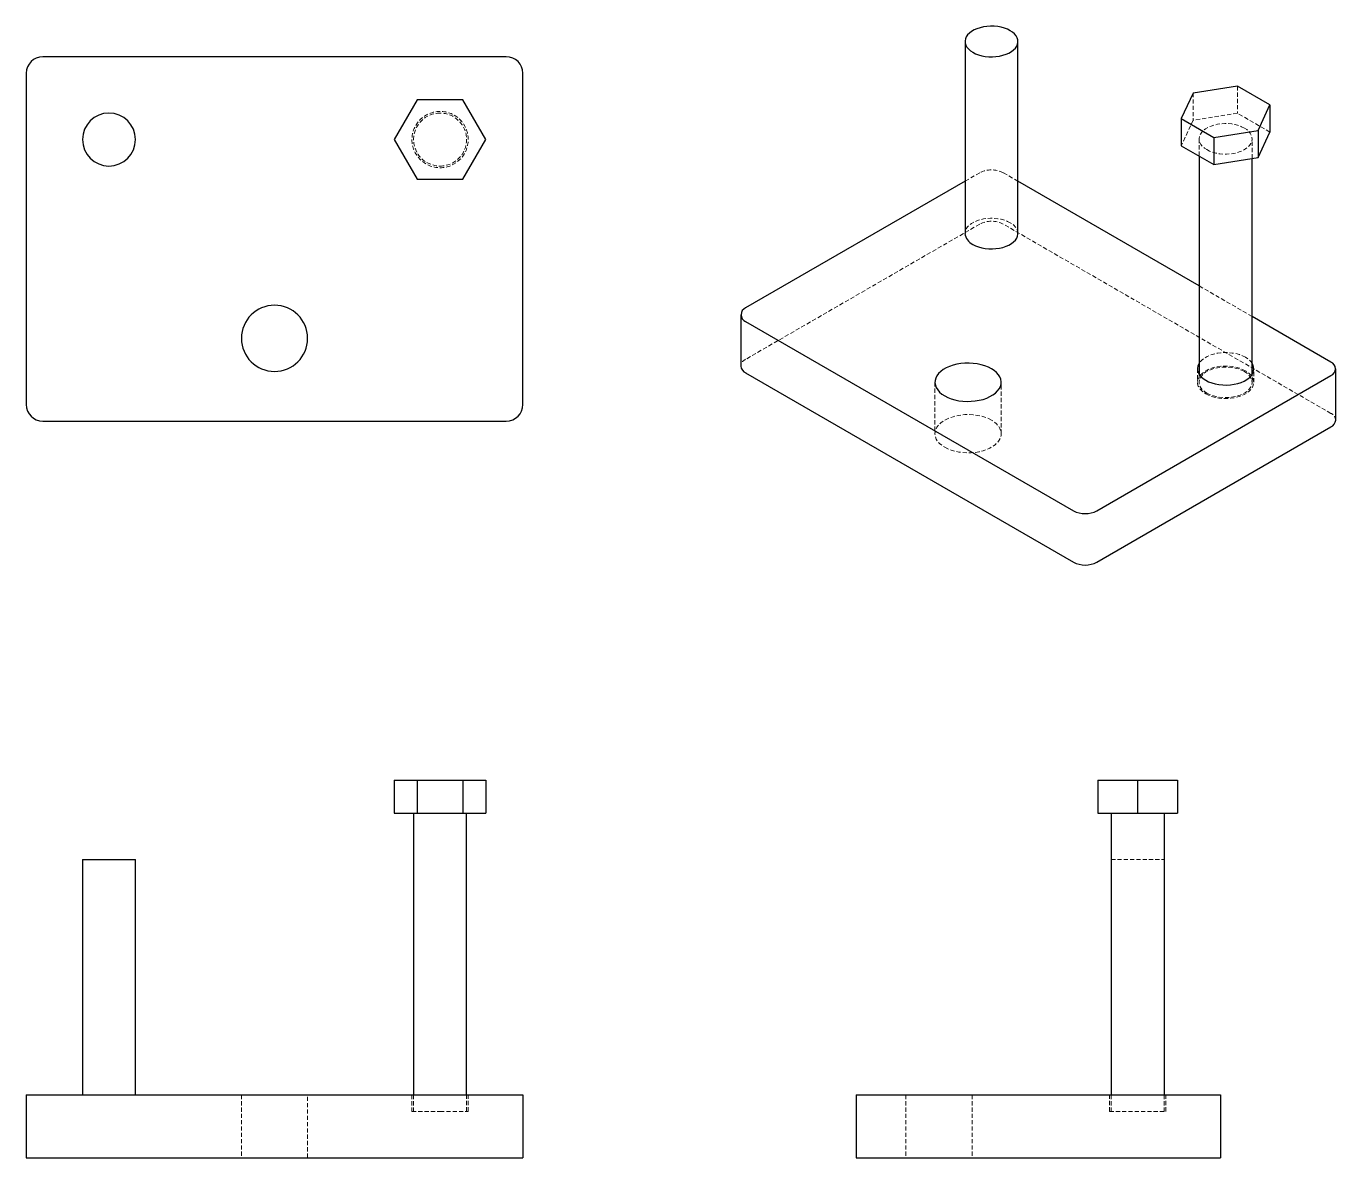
# Model space of a CAD drawing. Header units: millimetres. Extents: x 222 to 617, y 109 to 450.
import ezdxf

# ---------------------------------------------------------------- set-up
doc = ezdxf.new("R2010")
doc.units = ezdxf.units.MM
doc.linetypes.add('HIDDEN', pattern=[1.905, 1.27, -0.635])

msp = doc.modelspace()

# ---------------------------------------------------------------- linework, layer by layer
at = {"color": 7, "linetype": 'Continuous', "lineweight": 25}
for p, q in [((505.24, 445.48), (505.24, 387.51)), ((521.24, 387.51), (521.24, 445.48)), ((366.7, 440.88), (226.7, 440.88)), ((221.7, 435.88), (221.7, 335.88)), ((371.7, 335.88), (371.7, 435.88)), ((587.53, 431.99), (574.15, 429.91)), ((597.33, 426.33), (587.53, 431.99)), ((339.77, 427.88), (332.84, 415.88)), ((353.62, 427.88), (339.77, 427.88)), ((360.55, 415.88), (353.62, 427.88)), ((574.15, 429.91), (570.56, 422.19)), ((593.75, 418.6), (597.33, 426.33)), ((597.33, 426.33), (597.33, 418.16)), ((570.56, 422.19), (580.36, 416.53)), ((570.56, 422.19), (570.56, 414.02)), ((332.84, 415.88), (339.77, 403.88)), ((353.62, 403.88), (360.55, 415.88)), ((580.36, 416.53), (593.75, 418.6)), ((580.36, 416.53), (580.36, 408.37)), ((593.75, 418.6), (593.75, 410.44)), ((593.75, 410.44), (597.33, 418.16)), ((570.56, 414.02), (580.36, 408.37)), ((575.95, 410.91), (575.95, 345.03)), ((580.36, 408.37), (593.75, 410.44)), ((591.95, 345.03), (591.95, 410.16)), ((339.77, 403.88), (353.62, 403.88)), ((505.24, 403.3), (438.99, 365.06)), ((575.95, 371.72), (521.24, 403.3)), ((437.53, 363.02), (437.53, 347.5)), ((438.99, 360.97), (537.99, 303.83)), ((615.77, 348.73), (591.95, 362.48)), ((438.99, 345.46), (537.99, 288.31)), ((545.06, 303.83), (615.77, 344.65)), ((617.23, 331.17), (617.23, 346.69)), ((226.7, 330.88), (366.7, 330.88)), ((545.06, 288.31), (615.77, 329.13)), ((332.84, 222.51), (332.84, 212.51)), ((332.84, 222.51), (339.77, 222.51)), ((339.77, 222.51), (339.77, 212.51)), ((339.77, 222.51), (353.62, 222.51)), ((353.62, 222.51), (353.62, 212.51)), ((353.62, 222.51), (360.55, 222.51)), ((360.55, 222.51), (360.55, 212.51)), ((545.38, 222.51), (545.38, 212.51)), ((545.38, 222.51), (557.38, 222.51)), ((557.38, 222.51), (557.38, 212.51)), ((557.38, 222.51), (569.38, 222.51)), ((569.38, 222.51), (569.38, 212.51)), ((332.84, 212.51), (339.77, 212.51)), ((338.7, 212.51), (338.7, 127.51)), ((339.77, 212.51), (353.62, 212.51)), ((353.62, 212.51), (360.55, 212.51)), ((354.7, 127.51), (354.7, 212.51)), ((545.38, 212.51), (557.38, 212.51)), ((549.38, 212.51), (549.38, 127.51)), ((557.38, 212.51), (569.38, 212.51)), ((565.38, 212.51), (565.38, 127.51)), ((238.7, 198.51), (238.7, 127.51)), ((238.7, 198.51), (246.7, 198.51)), ((246.7, 198.51), (254.7, 198.51)), ((254.7, 127.51), (254.7, 198.51)), ((221.7, 127.51), (221.7, 108.51)), ((221.7, 127.51), (226.7, 127.51)), ((226.7, 127.51), (366.7, 127.51)), ((366.7, 127.51), (371.7, 127.51)), ((371.7, 127.51), (371.7, 108.51)), ((472.38, 127.51), (472.38, 108.51)), ((472.38, 127.51), (477.38, 127.51)), ((477.38, 127.51), (577.38, 127.51)), ((577.38, 127.51), (582.38, 127.51)), ((582.38, 127.51), (582.38, 108.51)), ((221.7, 108.51), (226.7, 108.51)), ((226.7, 108.51), (366.7, 108.51)), ((366.7, 108.51), (371.7, 108.51)), ((472.38, 108.51), (477.38, 108.51)), ((477.38, 108.51), (577.38, 108.51)), ((577.38, 108.51), (582.38, 108.51))]:
    msp.add_line(p, q, dxfattribs=at)
at = {"color": 7, "linetype": 'HIDDEN', "lineweight": 18}
for p, q in [((587.53, 431.99), (587.53, 423.82)), ((574.15, 429.91), (574.15, 421.75)), ((587.53, 423.82), (574.15, 421.75)), ((597.33, 418.16), (587.53, 423.82)), ((574.15, 421.75), (570.56, 414.02)), ((575.95, 416.09), (575.95, 410.91)), ((591.95, 410.16), (591.95, 416.09)), ((509.7, 405.88), (505.24, 403.3)), ((521.24, 403.3), (516.77, 405.88)), ((509.7, 390.36), (438.99, 349.54)), ((615.77, 333.21), (516.77, 390.36)), ((591.95, 362.48), (575.95, 371.72)), ((575.45, 346.69), (575.45, 342.6)), ((575.95, 345.03), (575.95, 342.6)), ((591.95, 342.6), (591.95, 345.03)), ((592.45, 342.6), (592.45, 346.69)), ((496.17, 342.61), (496.17, 327.09)), ((516.17, 327.09), (516.17, 342.61)), ((549.38, 198.51), (565.38, 198.51)), ((286.7, 127.51), (286.7, 108.51)), ((306.7, 108.51), (306.7, 127.51)), ((338.2, 127.51), (338.2, 122.51)), ((338.7, 127.51), (338.7, 122.51)), ((354.7, 122.51), (354.7, 127.51)), ((355.2, 122.51), (355.2, 127.51)), ((487.38, 127.51), (487.38, 108.51)), ((507.38, 127.51), (507.38, 108.51)), ((548.88, 122.51), (548.88, 127.51)), ((549.38, 127.51), (549.38, 122.51)), ((565.38, 127.51), (565.38, 122.51)), ((565.88, 122.51), (565.88, 127.51)), ((338.2, 122.51), (346.7, 122.51)), ((346.7, 122.51), (355.2, 122.51)), ((548.88, 122.51), (565.88, 122.51))]:
    msp.add_line(p, q, dxfattribs=at)
at = {"color": 7, "linetype": 'Continuous', "lineweight": 25, "flags": 128}
for points in [[(518.89, 448.75), (518.07, 449.16), (517.16, 449.51), (516.17, 449.78), (515.13, 449.97), (514.06, 450.08), (512.96, 450.1), (511.88, 450.03), (510.82, 449.88), (509.8, 449.65), (508.85, 449.34), (507.98, 448.96), (507.21, 448.52), (506.55, 448.02), (506.01, 447.47), (505.61, 446.88), (505.35, 446.27), (505.24, 445.64), (505.28, 445.01), (505.47, 444.39), (505.8, 443.79), (506.26, 443.22), (506.86, 442.69), (507.58, 442.22)], [(507.58, 442.22), (508.4, 441.8), (509.32, 441.46), (510.3, 441.19), (511.34, 441), (512.42, 440.89), (513.51, 440.87), (514.6, 440.93), (515.66, 441.08), (516.67, 441.31), (517.63, 441.62), (518.5, 442), (519.27, 442.45), (519.93, 442.95), (520.46, 443.5), (520.86, 444.09), (521.12, 444.7), (521.23, 445.32), (521.2, 445.95), (521.01, 446.58), (520.68, 447.18), (520.21, 447.75), (519.61, 448.27), (518.89, 448.75)], [(507.58, 384.24), (508.4, 383.83), (509.32, 383.48), (510.3, 383.21), (511.34, 383.02), (512.42, 382.91), (513.51, 382.89), (514.6, 382.96), (515.66, 383.11), (516.67, 383.34), (517.63, 383.65), (518.5, 384.03), (519.27, 384.47), (519.93, 384.97), (520.46, 385.52), (520.86, 386.11), (521.12, 386.72), (521.23, 387.35), (521.24, 387.51)], [(513.24, 346.69), (512.3, 347.17), (511.26, 347.57), (510.14, 347.9), (508.96, 348.15), (507.73, 348.31), (506.48, 348.38), (505.23, 348.35), (503.99, 348.24), (502.78, 348.04), (501.63, 347.75), (500.55, 347.38), (499.55, 346.94), (498.67, 346.42), (497.9, 345.85), (497.26, 345.23), (496.76, 344.56), (496.41, 343.86), (496.21, 343.15), (496.17, 342.42), (496.29, 341.7), (496.56, 340.99), (496.99, 340.31), (497.56, 339.67), (498.27, 339.07), (499.1, 338.52)], [(575.95, 348.35), (575.85, 348.17), (575.57, 347.52), (575.45, 346.85), (575.49, 346.19), (575.69, 345.53), (576.04, 344.89), (576.54, 344.28), (577.18, 343.72), (577.94, 343.22)], [(577.94, 343.22), (578.81, 342.78), (579.78, 342.41), (580.83, 342.12), (581.94, 341.92), (583.08, 341.81), (584.24, 341.78), (585.39, 341.85), (586.52, 342.01), (587.6, 342.26), (588.61, 342.58), (589.53, 342.99), (590.36, 343.46), (591.06, 344), (591.62, 344.58), (592.05, 345.2), (592.32, 345.85), (592.44, 346.52), (592.4, 347.19), (592.21, 347.85), (591.95, 348.35)], [(499.1, 338.52), (500.04, 338.04), (501.08, 337.64), (502.2, 337.31), (503.38, 337.06), (504.6, 336.9), (505.85, 336.84), (507.11, 336.86), (508.35, 336.97), (509.55, 337.17), (510.71, 337.46), (511.79, 337.83), (512.78, 338.28), (513.67, 338.79), (514.44, 339.36), (515.08, 339.98), (515.58, 340.65), (515.93, 341.35), (516.12, 342.06), (516.16, 342.79), (516.04, 343.51), (515.77, 344.22), (515.34, 344.9), (514.77, 345.54), (514.07, 346.14), (513.24, 346.69)]]:
    msp.add_lwpolyline(points, dxfattribs=at)
at = {"color": 7, "linetype": 'HIDDEN', "lineweight": 18, "flags": 128}
for points in [[(589.61, 419.36), (588.78, 419.77), (587.87, 420.12), (586.88, 420.39), (585.84, 420.58), (584.77, 420.69), (583.68, 420.71), (582.59, 420.64), (581.53, 420.5), (580.51, 420.26), (579.56, 419.96), (578.69, 419.57), (577.92, 419.13), (577.26, 418.63), (576.72, 418.08), (576.32, 417.49), (576.06, 416.88), (575.95, 416.25), (575.99, 415.62), (576.18, 415), (576.51, 414.4), (576.98, 413.83), (577.57, 413.3), (578.29, 412.83)], [(578.29, 412.83), (579.11, 412.41), (580.03, 412.07), (581.01, 411.8), (582.05, 411.61), (583.13, 411.5), (584.22, 411.48), (585.31, 411.54), (586.37, 411.69), (587.38, 411.92), (588.34, 412.23), (589.21, 412.61), (589.98, 413.06), (590.64, 413.56), (591.17, 414.11), (591.57, 414.7), (591.83, 415.31), (591.94, 415.94), (591.91, 416.57), (591.72, 417.19), (591.39, 417.79), (590.92, 418.36), (590.32, 418.88), (589.61, 419.36)], [(518.89, 390.77), (518.07, 391.19), (517.16, 391.53), (516.17, 391.8), (515.13, 391.99), (514.06, 392.1), (512.96, 392.12), (511.88, 392.06), (510.82, 391.91), (509.8, 391.68), (508.85, 391.37), (507.98, 390.99), (507.21, 390.54), (506.55, 390.04), (506.01, 389.49), (505.61, 388.9), (505.35, 388.29), (505.24, 387.67), (505.24, 387.51)], [(589.96, 350.16), (589.08, 350.6), (588.11, 350.96), (587.07, 351.25), (585.96, 351.45), (584.82, 351.57), (583.66, 351.59), (582.5, 351.52), (581.38, 351.36), (580.3, 351.12), (579.29, 350.79), (578.36, 350.39), (577.54, 349.91), (576.84, 349.38), (576.27, 348.79), (575.95, 348.35)], [(589.96, 346.07), (589.08, 346.51), (588.11, 346.88), (587.07, 347.17), (585.96, 347.37), (584.82, 347.49), (583.66, 347.51), (582.5, 347.44), (581.38, 347.28), (580.3, 347.04), (579.29, 346.71), (578.36, 346.3), (577.54, 345.83), (576.84, 345.3), (576.27, 344.71), (575.85, 344.09), (575.57, 343.44), (575.45, 342.77), (575.49, 342.1), (575.69, 341.44), (576.04, 340.8), (576.54, 340.2), (577.18, 339.64), (577.94, 339.13)], [(589.61, 345.87), (588.78, 346.28), (587.87, 346.63), (586.88, 346.9), (585.84, 347.09), (584.77, 347.2), (583.68, 347.22), (582.59, 347.16), (581.53, 347.01), (580.51, 346.78), (579.56, 346.47), (578.69, 346.09), (577.92, 345.64), (577.26, 345.14), (576.72, 344.59), (576.32, 344), (576.06, 343.39), (575.95, 342.76), (575.99, 342.13), (576.18, 341.51), (576.51, 340.91), (576.98, 340.34), (577.57, 339.81), (578.29, 339.34)], [(577.94, 339.13), (578.81, 338.69), (579.78, 338.33), (580.83, 338.04), (581.94, 337.84), (583.08, 337.72), (584.24, 337.7), (585.39, 337.77), (586.52, 337.93), (587.6, 338.17), (588.61, 338.5), (589.53, 338.91), (590.36, 339.38), (591.06, 339.91), (591.62, 340.5), (592.05, 341.12), (592.32, 341.77), (592.44, 342.44), (592.4, 343.11), (592.21, 343.77), (591.86, 344.4), (591.36, 345.01), (590.72, 345.57), (589.96, 346.07)], [(578.29, 339.34), (579.11, 338.92), (580.03, 338.58), (581.01, 338.31), (582.05, 338.12), (583.13, 338.01), (584.22, 337.99), (585.31, 338.05), (586.37, 338.2), (587.38, 338.43), (588.34, 338.74), (589.21, 339.12), (589.98, 339.57), (590.64, 340.07), (591.17, 340.62), (591.57, 341.21), (591.83, 341.82), (591.94, 342.45), (591.91, 343.08), (591.72, 343.7), (591.39, 344.3), (590.92, 344.87), (590.32, 345.4), (589.61, 345.87)], [(513.24, 331.17), (512.3, 331.65), (511.26, 332.06), (510.14, 332.39), (508.96, 332.63), (507.73, 332.79), (506.48, 332.86), (505.23, 332.84), (503.99, 332.72), (502.78, 332.52), (501.63, 332.23), (500.55, 331.87), (499.55, 331.42), (498.67, 330.91), (497.9, 330.34), (497.26, 329.71), (496.76, 329.05), (496.41, 328.35), (496.21, 327.63), (496.17, 326.91), (496.29, 326.19), (496.56, 325.48), (496.99, 324.8), (497.56, 324.15), (498.27, 323.55), (499.1, 323.01)], [(499.1, 323.01), (500.04, 322.53), (501.08, 322.12), (502.2, 321.79), (503.38, 321.55), (504.6, 321.39), (505.85, 321.32), (507.11, 321.34), (508.35, 321.46), (509.55, 321.66), (510.71, 321.95), (511.79, 322.32), (512.78, 322.76), (513.67, 323.27), (514.44, 323.85), (515.08, 324.47), (515.58, 325.14), (515.93, 325.83), (516.12, 326.55), (516.16, 327.27), (516.04, 327.99), (515.77, 328.7), (515.34, 329.38), (514.77, 330.03), (514.07, 330.63), (513.24, 331.17)]]:
    msp.add_lwpolyline(points, dxfattribs=at)
at = {"color": 7, "linetype": 'Continuous', "lineweight": 25}
for centre, radius, start, end in [((226.7, 435.88), 5, 90, 180), ((366.7, 435.88), 5, 0, 90), ((246.7, 415.88), 8, 90, 270), ((246.7, 415.88), 8, 270, 90), ((509.23, 387.9), 4.01, 185.6245, 245.6956), ((296.7, 355.88), 10, 90, 270), ((296.7, 355.88), 10, 270, 90), ((439.79, 363.02), 2.19, 111.3126, 248.6874), ((614.97, 346.69), 2.19, 291.3126, 68.6874), ((440.03, 347.75), 2.51, 185.6534, 245.6668), ((226.7, 335.88), 5, 180, 270), ((366.7, 335.88), 5, 270, 0), ((614.79, 331.38), 2.45, 293.4621, 355.2177), ((541.52, 310.61), 7.65, 242.4805, 297.5195), ((541.52, 295.1), 7.65, 242.4805, 297.5195)]:
    msp.add_arc(centre, radius, start, end, dxfattribs=at)
at = {"color": 7, "linetype": 'HIDDEN', "lineweight": 18}
for centre, radius, start, end in [((346.7, 415.88), 8.5, 90, 270), ((346.7, 415.88), 8, 90, 270), ((346.7, 415.88), 8.5, 270, 90), ((346.7, 415.88), 8, 270, 90), ((513.24, 399.09), 7.65, 62.4805, 117.5195), ((513.24, 383.58), 7.65, 62.4805, 117.5195), ((517.24, 387.11), 4.01, 5.6245, 65.6956), ((439.97, 347.3), 2.45, 113.4621, 175.2177), ((587.41, 345.36), 5.43, 33.3406, 62.0212), ((614.73, 330.93), 2.51, 5.6534, 65.6668)]:
    msp.add_arc(centre, radius, start, end, dxfattribs=at)

doc.saveas('drawing.dxf')
